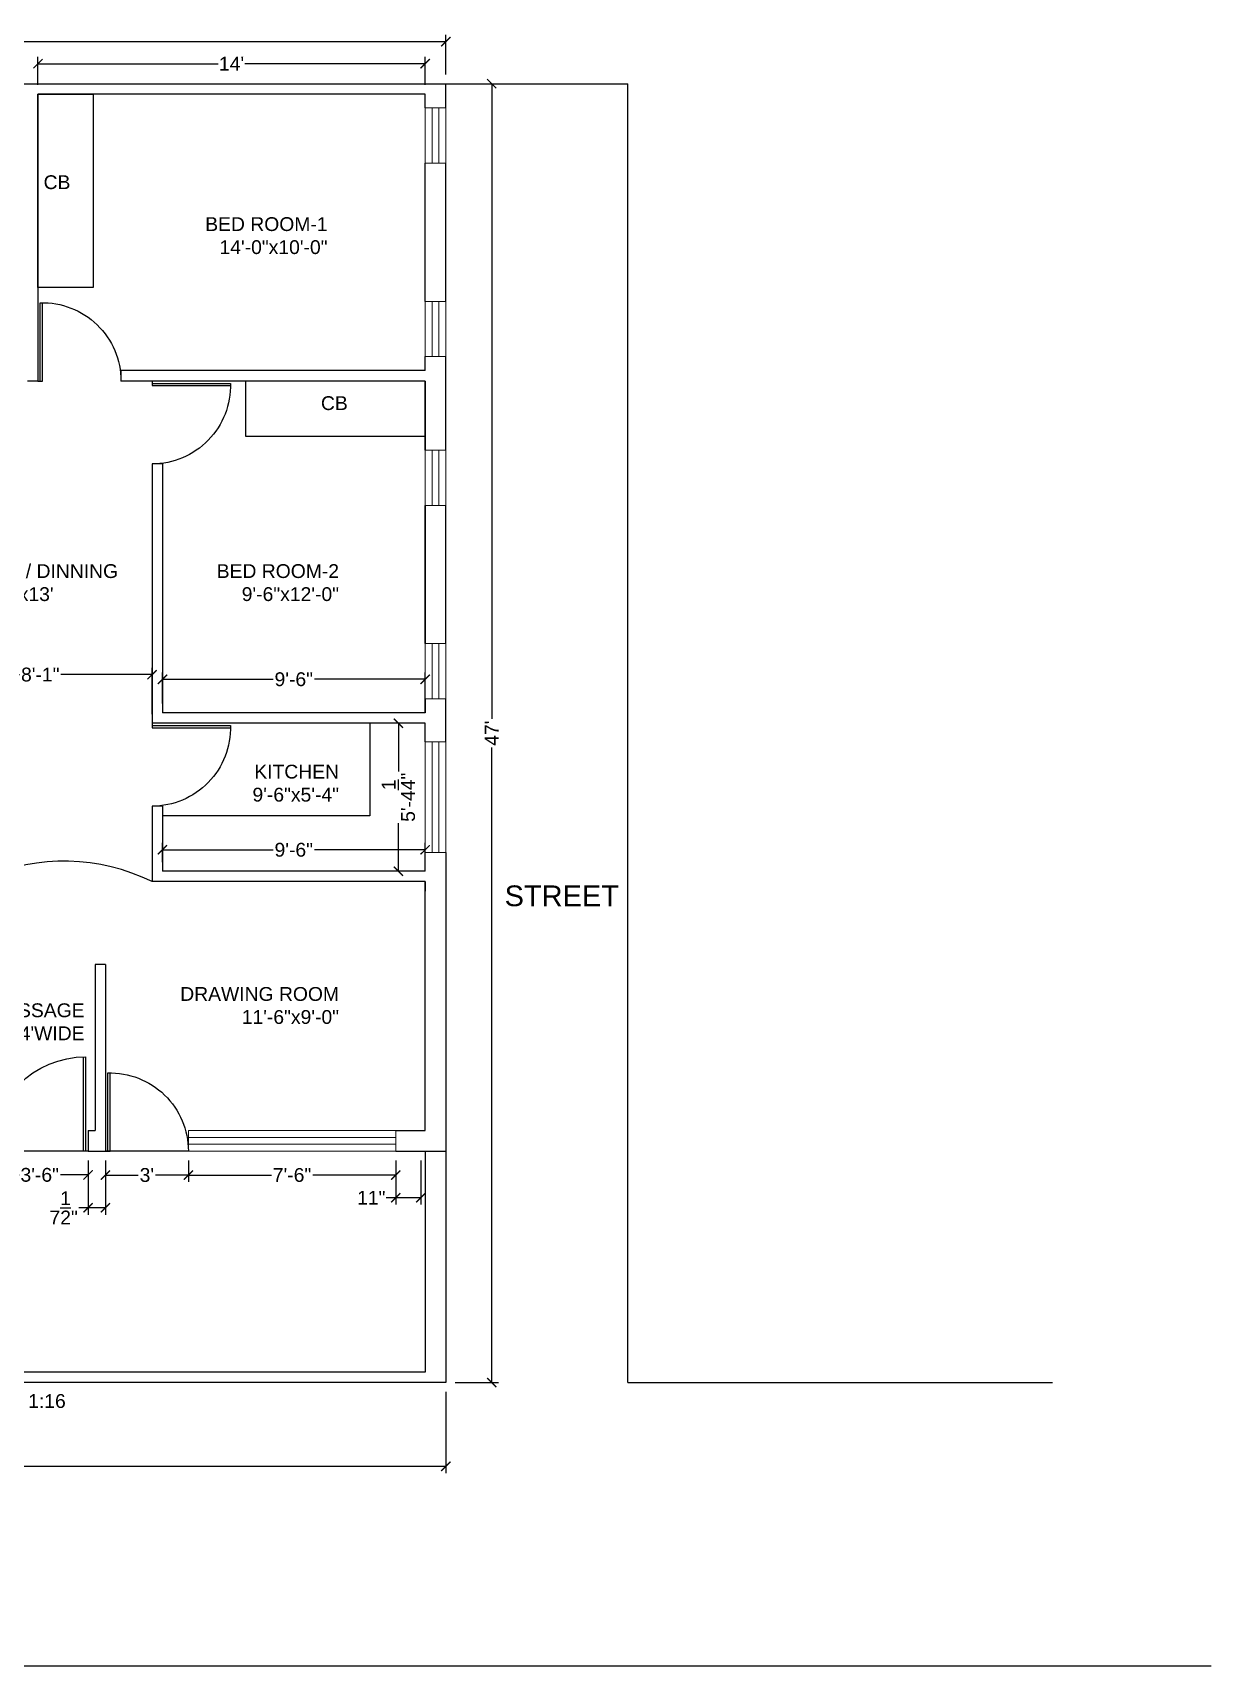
# Model space of a CAD drawing. Header units: inches. Extents: x 1050 to 2206, y 1717 to 2449.
# Drawn here: x 1695 to 2206, y 1717 to 2427 of the extents above; entities that cross this region are included whole.
import ezdxf

# ---------------------------------------------------------------- set-up
doc = ezdxf.new("R2010")
doc.units = ezdxf.units.IN
for name, color, linetype in [('dim', 7, 'Continuous'), ('door', 24, 'Continuous'), ('fur', 161, 'Continuous'), ('text', 7, 'Continuous'), ('wall', 170, 'Continuous')]:
    doc.layers.add(name, color=color, linetype=linetype)
doc.layers.add('wind', color=26, linetype='Continuous', lineweight=20)
doc.styles.get("Standard").update_dxf_attribs({"font": 'ARIAL.TTF', "height": 6})
doc.dimstyles.new('ISO-25', dxfattribs={"dimtxt": 6, "dimasz": 4, "dimexe": 3, "dimexo": 4, "dimgap": 1, "dimtad": 0, "dimlunit": 4, "dimtxsty": 'Standard', "dimblk": 'ARCHTICK', "dimcen": 2.5, "dimclrd": 3, "dimclre": 256, "dimadec": 0, "dimazin": 0, "dimtfac": 1, "dimtmove": 0, "dimatfit": 3, "dimfxl": 1, "dimlwd": -1, "dimlwe": -1, "dimarcsym": 0})

# ---------------------------------------------------------------- blocks, each defined once
blk = doc.blocks.new('d3')
at = {"layer": 'door'}
for p, q in [((-2, 0), (-2, 34)), ((-1, 0), (-1, 33.99)), ((0, 0), (-2, 0))]:
    blk.add_line(p, q, dxfattribs=at)
blk.add_arc((-2, 0), 34, 88.31459, 180, dxfattribs=at)
blk = doc.blocks.new('42')
at = {"layer": 'door'}
for p, q in [((1, 0), (1, 41)), ((2, 0), (2, 41)), ((0, 0), (42, 0))]:
    blk.add_line(p, q, dxfattribs=at)
blk.add_arc((1, 0), 41, 0, 90, dxfattribs=at)
blk = doc.blocks.new('_ArchTick')
at = {"color": 0, "linetype": 'ByBlock', "const_width": 0.15}
blk.add_lwpolyline([(-0.5, -0.5), (0.5, 0.5)], dxfattribs=at)
blk = doc.blocks.new('*D118')
at = {"layer": 'Defpoints', "color": 0}
for p in [(1864.93, 2145.96), (1750.93, 2131.47), (1864.93, 2131.47)]:
    blk.add_point(p, dxfattribs=at)
at = {"layer": 'door'}
for p, q in [((1750.93, 2135.47), (1750.93, 2148.96)), ((1864.93, 2135.47), (1864.93, 2148.96))]:
    blk.add_line(p, q, dxfattribs=at)
at = {"layer": 'door', "color": 3}
for p, q in [((1750.93, 2145.96), (1798.96, 2145.96)), ((1864.93, 2145.96), (1816.91, 2145.96))]:
    blk.add_line(p, q, dxfattribs=at)
at = {"layer": 'door', "color": 3, "xscale": 4, "yscale": 4, "zscale": 4, "rotation": 180}
blk.add_blockref('_ArchTick', (1750.93, 2145.96), dxfattribs=at)
at = {"layer": 'door', "color": 3, "xscale": 4, "yscale": 4, "zscale": 4}
blk.add_blockref('_ArchTick', (1864.93, 2145.96), dxfattribs=at)
at = {"layer": 'door', "color": 0, "insert": (1807.93, 2145.96), "char_height": 6, "attachment_point": 5}
blk.add_mtext('9\'-6"', dxfattribs=at)
blk = doc.blocks.new('*D119')
at = {"layer": 'Defpoints', "color": 0}
for p in [(1649.43, 2147.99), (1649.43, 2140.07), (1746.43, 2126.87)]:
    blk.add_point(p, dxfattribs=at)
at = {"layer": 'door'}
for p, q in [((1649.43, 2144.07), (1649.43, 2150.99)), ((1746.43, 2130.87), (1746.43, 2150.99))]:
    blk.add_line(p, q, dxfattribs=at)
at = {"layer": 'door', "color": 3}
for p, q in [((1649.43, 2147.99), (1688.95, 2147.99)), ((1746.43, 2147.99), (1706.91, 2147.99))]:
    blk.add_line(p, q, dxfattribs=at)
at = {"layer": 'door', "color": 3, "xscale": 4, "yscale": 4, "zscale": 4, "rotation": 180}
blk.add_blockref('_ArchTick', (1649.43, 2147.99), dxfattribs=at)
at = {"layer": 'door', "color": 3, "xscale": 4, "yscale": 4, "zscale": 4}
blk.add_blockref('_ArchTick', (1746.43, 2147.99), dxfattribs=at)
at = {"layer": 'door', "color": 0, "insert": (1697.93, 2147.99), "char_height": 6, "attachment_point": 5}
blk.add_mtext('8\'-1"', dxfattribs=at)
blk = doc.blocks.new('*D121')
at = {"layer": 'Defpoints', "color": 0}
for p in [(1864.93, 2126.87), (1853.36, 2062.62), (1864.93, 2062.62)]:
    blk.add_point(p, dxfattribs=at)
at = {"layer": 'door'}
for p, q in [((1860.93, 2126.87), (1850.36, 2126.87)), ((1860.93, 2062.62), (1850.36, 2062.62))]:
    blk.add_line(p, q, dxfattribs=at)
at = {"layer": 'door', "color": 3}
for p, q in [((1853.36, 2126.87), (1853.36, 2105.99)), ((1853.36, 2062.62), (1853.36, 2083.49))]:
    blk.add_line(p, q, dxfattribs=at)
at = {"layer": 'door', "color": 3, "xscale": 4, "yscale": 4, "zscale": 4}
for p, rotation in [((1853.36, 2126.87), 90), ((1853.36, 2062.62), 270)]:
    blk.add_blockref('_ArchTick', p, dxfattribs=dict(at, rotation=rotation))
at = {"layer": 'door', "color": 0, "insert": (1853.36, 2094.74), "char_height": 6, "attachment_point": 5, "rotation": 90}
blk.add_mtext('5\'-4{\\H1.000000x;\\S1/4;}"', dxfattribs=at)
blk = doc.blocks.new('*D122')
at = {"layer": 'Defpoints', "color": 0}
for p in [(1864.93, 2071.91), (1750.93, 2062.62), (1864.93, 2062.62)]:
    blk.add_point(p, dxfattribs=at)
at = {"layer": 'door'}
for p, q in [((1750.93, 2066.62), (1750.93, 2074.91)), ((1864.93, 2066.62), (1864.93, 2074.91))]:
    blk.add_line(p, q, dxfattribs=at)
at = {"layer": 'door', "color": 3}
for p, q in [((1750.93, 2071.91), (1798.96, 2071.91)), ((1864.93, 2071.91), (1816.91, 2071.91))]:
    blk.add_line(p, q, dxfattribs=at)
at = {"layer": 'door', "color": 3, "xscale": 4, "yscale": 4, "zscale": 4, "rotation": 180}
blk.add_blockref('_ArchTick', (1750.93, 2071.91), dxfattribs=at)
at = {"layer": 'door', "color": 3, "xscale": 4, "yscale": 4, "zscale": 4}
blk.add_blockref('_ArchTick', (1864.93, 2071.91), dxfattribs=at)
at = {"layer": 'door', "color": 0, "insert": (1807.93, 2071.91), "char_height": 6, "attachment_point": 5}
blk.add_mtext('9\'-6"', dxfattribs=at)
blk = doc.blocks.new('*D124')
at = {"layer": 'Defpoints', "color": 0}
for p in [(1333.93, 1840.57), (1873.93, 1840.57), (1873.93, 1804.21)]:
    blk.add_point(p, dxfattribs=at)
at = {"layer": 'door'}
for p, q in [((1333.93, 1836.57), (1333.93, 1801.21)), ((1873.93, 1836.57), (1873.93, 1801.21))]:
    blk.add_line(p, q, dxfattribs=at)
at = {"layer": 'door', "color": 3}
for p, q in [((1333.93, 1804.21), (1656.14, 1804.21)), ((1873.93, 1804.21), (1668.56, 1804.21))]:
    blk.add_line(p, q, dxfattribs=at)
at = {"layer": 'door', "color": 3, "xscale": 4, "yscale": 4, "zscale": 4, "rotation": 180}
blk.add_blockref('_ArchTick', (1333.93, 1804.21), dxfattribs=at)
at = {"layer": 'door', "color": 3, "xscale": 4, "yscale": 4, "zscale": 4}
blk.add_blockref('_ArchTick', (1873.93, 1804.21), dxfattribs=at)
at = {"layer": 'door', "color": 0, "insert": (1662.35, 1804.21), "char_height": 6, "attachment_point": 5}
blk.add_mtext("45'", dxfattribs=at)
blk = doc.blocks.new('*D125')
at = {"layer": 'Defpoints', "color": 0}
for p in [(1873.93, 2404.57), (1893.83, 2404.57), (1873.93, 1840.57)]:
    blk.add_point(p, dxfattribs=at)
at = {"layer": 'door'}
for p, q in [((1877.93, 2404.57), (1896.83, 2404.57)), ((1877.93, 1840.57), (1896.83, 1840.57))]:
    blk.add_line(p, q, dxfattribs=at)
at = {"layer": 'door', "color": 3}
for p, q in [((1893.83, 2404.57), (1893.83, 2128.78)), ((1893.83, 1840.57), (1893.83, 2116.36))]:
    blk.add_line(p, q, dxfattribs=at)
at = {"layer": 'door', "color": 3, "xscale": 4, "yscale": 4, "zscale": 4}
for p, rotation in [((1893.83, 2404.57), 90), ((1893.83, 1840.57), 270)]:
    blk.add_blockref('_ArchTick', p, dxfattribs=dict(at, rotation=rotation))
at = {"layer": 'door', "color": 0, "insert": (1893.83, 2122.57), "char_height": 6, "attachment_point": 5, "rotation": 90}
blk.add_mtext("47'", dxfattribs=at)
blk = doc.blocks.new('*D126')
at = {"layer": 'Defpoints', "color": 0}
for p in [(1873.93, 2422.79), (1333.93, 2404.57), (1873.93, 2404.57)]:
    blk.add_point(p, dxfattribs=at)
at = {"layer": 'door'}
for p, q in [((1333.93, 2408.57), (1333.93, 2425.79)), ((1873.93, 2408.57), (1873.93, 2425.79))]:
    blk.add_line(p, q, dxfattribs=at)
at = {"layer": 'door', "color": 3}
for p, q in [((1333.93, 2422.79), (1597.72, 2422.79)), ((1873.93, 2422.79), (1610.14, 2422.79))]:
    blk.add_line(p, q, dxfattribs=at)
at = {"layer": 'door', "color": 3, "xscale": 4, "yscale": 4, "zscale": 4, "rotation": 180}
blk.add_blockref('_ArchTick', (1333.93, 2422.79), dxfattribs=at)
at = {"layer": 'door', "color": 3, "xscale": 4, "yscale": 4, "zscale": 4}
blk.add_blockref('_ArchTick', (1873.93, 2422.79), dxfattribs=at)
at = {"layer": 'door', "color": 0, "insert": (1603.93, 2422.79), "char_height": 6, "attachment_point": 5}
blk.add_mtext("45'", dxfattribs=at)
blk = doc.blocks.new('*D127')
at = {"layer": 'Defpoints', "color": 0}
for p in [(1864.93, 2413.27), (1696.93, 2400.07), (1864.93, 2400.07)]:
    blk.add_point(p, dxfattribs=at)
at = {"layer": 'door'}
for p, q in [((1696.93, 2404.07), (1696.93, 2416.27)), ((1864.93, 2404.07), (1864.93, 2416.27))]:
    blk.add_line(p, q, dxfattribs=at)
at = {"layer": 'door', "color": 3}
for p, q in [((1696.93, 2413.27), (1775.12, 2413.27)), ((1864.93, 2413.27), (1786.74, 2413.27))]:
    blk.add_line(p, q, dxfattribs=at)
at = {"layer": 'door', "color": 3, "xscale": 4, "yscale": 4, "zscale": 4, "rotation": 180}
blk.add_blockref('_ArchTick', (1696.93, 2413.27), dxfattribs=at)
at = {"layer": 'door', "color": 3, "xscale": 4, "yscale": 4, "zscale": 4}
blk.add_blockref('_ArchTick', (1864.93, 2413.27), dxfattribs=at)
at = {"layer": 'door', "color": 0, "insert": (1780.93, 2413.27), "char_height": 6, "attachment_point": 5}
blk.add_mtext("14'", dxfattribs=at)
blk = doc.blocks.new('*D133')
at = {"layer": 'Defpoints', "color": 0}
for p in [(1762.18, 1941.07), (1852.18, 1941.07), (1852.18, 1930.7)]:
    blk.add_point(p, dxfattribs=at)
at = {"layer": 'door'}
for p, q in [((1762.18, 1937.07), (1762.18, 1927.7)), ((1852.18, 1937.07), (1852.18, 1927.7))]:
    blk.add_line(p, q, dxfattribs=at)
at = {"layer": 'door', "color": 3}
for p, q in [((1762.18, 1930.7), (1798.23, 1930.7)), ((1852.18, 1930.7), (1816.13, 1930.7))]:
    blk.add_line(p, q, dxfattribs=at)
at = {"layer": 'door', "color": 3, "xscale": 4, "yscale": 4, "zscale": 4, "rotation": 180}
blk.add_blockref('_ArchTick', (1762.18, 1930.7), dxfattribs=at)
at = {"layer": 'door', "color": 3, "xscale": 4, "yscale": 4, "zscale": 4}
blk.add_blockref('_ArchTick', (1852.18, 1930.7), dxfattribs=at)
at = {"layer": 'door', "color": 0, "insert": (1807.18, 1930.7), "char_height": 6, "attachment_point": 5}
blk.add_mtext('7\'-6"', dxfattribs=at)
blk = doc.blocks.new('*D134')
at = {"layer": 'Defpoints', "color": 0}
for p in [(1852.18, 1941.07), (1863.06, 1941.07), (1863.06, 1920.85)]:
    blk.add_point(p, dxfattribs=at)
at = {"layer": 'door'}
for p, q in [((1852.18, 1937.07), (1852.18, 1917.85)), ((1863.06, 1937.07), (1863.06, 1917.85))]:
    blk.add_line(p, q, dxfattribs=at)
at = {"layer": 'door', "color": 3}
for p, q in [((1852.18, 1920.85), (1848.05, 1920.85)), ((1863.06, 1920.85), (1852.18, 1920.85))]:
    blk.add_line(p, q, dxfattribs=at)
at = {"layer": 'door', "color": 3, "xscale": 4, "yscale": 4, "zscale": 4, "rotation": 180}
blk.add_blockref('_ArchTick', (1852.18, 1920.85), dxfattribs=at)
at = {"layer": 'door', "color": 3, "xscale": 4, "yscale": 4, "zscale": 4}
blk.add_blockref('_ArchTick', (1863.06, 1920.85), dxfattribs=at)
at = {"layer": 'door', "color": 0, "insert": (1841.55, 1920.85), "char_height": 6, "attachment_point": 5}
blk.add_mtext('11"', dxfattribs=at)
blk = doc.blocks.new('*D135')
at = {"layer": 'Defpoints', "color": 0}
for p in [(1726.18, 1941.07), (1762.18, 1941.07), (1762.18, 1930.7)]:
    blk.add_point(p, dxfattribs=at)
at = {"layer": 'door'}
for p, q in [((1726.18, 1937.07), (1726.18, 1927.7)), ((1762.18, 1937.07), (1762.18, 1927.7))]:
    blk.add_line(p, q, dxfattribs=at)
at = {"layer": 'door', "color": 3}
for p, q in [((1726.18, 1930.7), (1740.42, 1930.7)), ((1762.18, 1930.7), (1747.94, 1930.7))]:
    blk.add_line(p, q, dxfattribs=at)
at = {"layer": 'door', "color": 3, "xscale": 4, "yscale": 4, "zscale": 4, "rotation": 180}
blk.add_blockref('_ArchTick', (1726.18, 1930.7), dxfattribs=at)
at = {"layer": 'door', "color": 3, "xscale": 4, "yscale": 4, "zscale": 4}
blk.add_blockref('_ArchTick', (1762.18, 1930.7), dxfattribs=at)
at = {"layer": 'door', "color": 0, "insert": (1744.18, 1930.7), "char_height": 6, "attachment_point": 5}
blk.add_mtext("3'", dxfattribs=at)
blk = doc.blocks.new('*D136')
at = {"layer": 'Defpoints', "color": 0}
for p in [(1718.68, 1941.07), (1726.18, 1941.07), (1718.68, 1916.47)]:
    blk.add_point(p, dxfattribs=at)
at = {"layer": 'door'}
for p, q in [((1718.68, 1937.07), (1718.68, 1913.47)), ((1726.18, 1937.07), (1726.18, 1913.47))]:
    blk.add_line(p, q, dxfattribs=at)
at = {"layer": 'door', "color": 3}
for p, q in [((1718.68, 1916.47), (1714.68, 1916.47)), ((1726.18, 1916.47), (1718.68, 1916.47))]:
    blk.add_line(p, q, dxfattribs=at)
at = {"layer": 'door', "color": 3, "xscale": 4, "yscale": 4, "zscale": 4, "rotation": 180}
blk.add_blockref('_ArchTick', (1718.68, 1916.47), dxfattribs=at)
at = {"layer": 'door', "color": 3, "xscale": 4, "yscale": 4, "zscale": 4}
blk.add_blockref('_ArchTick', (1726.18, 1916.47), dxfattribs=at)
at = {"layer": 'door', "color": 0, "insert": (1708.07, 1916.47), "char_height": 6, "attachment_point": 5}
blk.add_mtext('7{\\H1.000000x;\\S1/2;}"', dxfattribs=at)
blk = doc.blocks.new('*D137')
at = {"layer": 'Defpoints', "color": 0}
for p in [(1676.68, 1941.07), (1718.68, 1941.07), (1676.68, 1930.77)]:
    blk.add_point(p, dxfattribs=at)
at = {"layer": 'door'}
for p, q in [((1676.68, 1937.07), (1676.68, 1927.77)), ((1718.68, 1937.07), (1718.68, 1927.77))]:
    blk.add_line(p, q, dxfattribs=at)
at = {"layer": 'door', "color": 3}
for p, q in [((1676.68, 1930.77), (1688.71, 1930.77)), ((1718.68, 1930.77), (1706.65, 1930.77))]:
    blk.add_line(p, q, dxfattribs=at)
at = {"layer": 'door', "color": 3, "xscale": 4, "yscale": 4, "zscale": 4, "rotation": 180}
blk.add_blockref('_ArchTick', (1676.68, 1930.77), dxfattribs=at)
at = {"layer": 'door', "color": 3, "xscale": 4, "yscale": 4, "zscale": 4}
blk.add_blockref('_ArchTick', (1718.68, 1930.77), dxfattribs=at)
at = {"layer": 'door', "color": 0, "insert": (1697.68, 1930.77), "char_height": 6, "attachment_point": 5}
blk.add_mtext('3\'-6"', dxfattribs=at)

msp = doc.modelspace()

# ---------------------------------------------------------------- linework, layer by layer
at = {"layer": 'dim'}
for p, q in [((1211.929, 2404.569), (1952.894, 2404.569)), ((1952.894, 1840.569), (1952.894, 2404.569)), ((1696.931, 2275.469), (1692.331, 2275.469)), ((1789.685, 2058.119), (1746.431, 2058.119)), ((1952.894, 1840.569), (2137.237, 1840.569)), ((2206.095, 1717.396), (1051.913, 1717.396))]:
    msp.add_line(p, q, dxfattribs=at)
at = {"layer": 'door'}
msp.add_line((1762.181, 1941.069), (1726.181, 1941.069), dxfattribs=at)
msp.add_arc((1708.364, 1980.738), 86.238, 63.805252, 113.714287, dxfattribs=at)
at = {"layer": 'fur'}
for p, q in [((1840.931, 2126.869), (1840.931, 2086.619)), ((1840.931, 2086.619), (1750.931, 2086.619))]:
    msp.add_line(p, q, dxfattribs=at)
for points in [[(1696.931, 2316.069), (1696.931, 2400.069), (1720.931, 2400.069), (1720.931, 2316.069)], [(1786.916, 2251.469), (1864.931, 2251.469), (1864.931, 2275.469), (1786.916, 2275.469)]]:
    msp.add_lwpolyline(points, close=True, dxfattribs=at)
at = {"layer": 'wall'}
for p, q in [((1696.931, 2400.069), (1696.931, 2275.469)), ((1873.931, 2394.069), (1873.931, 2404.569)), ((1864.931, 2280.069), (1732.931, 2280.069)), ((1732.931, 2280.069), (1732.931, 2275.469)), ((1864.931, 2275.469), (1732.931, 2275.469)), ((1864.931, 2275.469), (1864.931, 2245.469)), ((1750.931, 2239.469), (1746.431, 2239.469)), ((1746.431, 2239.469), (1746.431, 2126.869)), ((1750.931, 2239.469), (1750.931, 2131.469)), ((1864.931, 2221.469), (1864.931, 2161.469)), ((1864.931, 2137.469), (1864.931, 2131.469)), ((1864.931, 2131.469), (1750.931, 2131.469)), ((1864.931, 2126.869), (1746.431, 2126.869)), ((1750.931, 2090.869), (1746.431, 2090.869)), ((1746.431, 2090.869), (1746.431, 2058.119)), ((1750.931, 2090.869), (1750.931, 2062.619)), ((1864.931, 2058.119), (1746.431, 2058.119)), ((1864.931, 2062.619), (1750.931, 2062.619)), ((1864.931, 2058.119), (1864.931, 2053.916)), ((1721.681, 2022.119), (1721.681, 1950.069)), ((1726.181, 2022.119), (1721.681, 2022.119)), ((1726.181, 2022.119), (1726.181, 1941.069)), ((1718.681, 1950.069), (1721.681, 1950.069)), ((1718.681, 1950.069), (1718.681, 1941.069)), ((1852.181, 1950.069), (1864.931, 1950.069)), ((1718.681, 1941.069), (1726.181, 1941.069)), ((1852.181, 1941.069), (1873.931, 1941.069))]:
    msp.add_line(p, q, dxfattribs=at)
for points in [[(1864.931, 2394.069), (1864.931, 2400.069), (1696.931, 2400.069)], [(1864.931, 2310.069), (1864.931, 2370.069)], [(1873.931, 2310.069), (1873.931, 2370.069)], [(1864.931, 2280.069), (1864.931, 2286.069)], [(1873.931, 2245.469), (1873.931, 2286.069)], [(1864.931, 2245.469), (1864.931, 2275.469)], [(1864.931, 2161.469), (1864.931, 2221.469)], [(1873.931, 2161.469), (1873.931, 2221.469)], [(1864.931, 2131.469), (1864.931, 2137.469)], [(1873.931, 2118.744), (1873.931, 2137.469)], [(1864.931, 2118.744), (1864.931, 2126.869)], [(1873.931, 2070.744), (1873.931, 1840.569), (1645.931, 1840.569)], [(1864.931, 2062.619), (1864.931, 2070.744)], [(1864.931, 1950.069), (1864.931, 2058.119)], [(1864.931, 1941.069), (1864.931, 1845.069), (1654.931, 1845.069)]]:
    msp.add_lwpolyline(points, dxfattribs=at)
at = {"layer": 'wind'}
for points in [[(1864.931, 2394.069), (1864.931, 2370.069), (1873.931, 2370.069), (1873.931, 2394.069)], [(1867.931, 2394.069), (1867.931, 2370.069), (1870.931, 2370.069), (1870.931, 2394.069)], [(1864.931, 2310.069), (1864.931, 2286.069), (1873.931, 2286.069), (1873.931, 2310.069)], [(1867.931, 2310.069), (1867.931, 2286.069), (1870.931, 2286.069), (1870.931, 2310.069)], [(1864.931, 2245.469), (1864.931, 2221.469), (1873.931, 2221.469), (1873.931, 2245.469)], [(1867.931, 2245.469), (1867.931, 2221.469), (1870.931, 2221.469), (1870.931, 2245.469)], [(1864.931, 2161.469), (1864.931, 2137.469), (1873.931, 2137.469), (1873.931, 2161.469)], [(1867.931, 2161.469), (1867.931, 2137.469), (1870.931, 2137.469), (1870.931, 2161.469)], [(1864.931, 2118.744), (1864.931, 2070.744), (1873.931, 2070.744), (1873.931, 2118.744)], [(1867.931, 2118.744), (1867.931, 2070.744), (1870.931, 2070.744), (1870.931, 2118.744)], [(1852.181, 1950.069), (1762.181, 1950.069), (1762.181, 1941.069), (1852.181, 1941.069)], [(1852.181, 1947.069), (1762.181, 1947.069), (1762.181, 1944.069), (1852.181, 1944.069)]]:
    msp.add_lwpolyline(points, close=True, dxfattribs=at)

# ---------------------------------------------------------------- block references
at = {"layer": 'door', "xscale": -1}
for name, p in [('d3', (1696.931, 2275.469)), ('42', (1718.681, 1941.069)), ('d3', (1726.181, 1941.069))]:
    msp.add_blockref(name, p, dxfattribs=at)
at = {"layer": 'door', "xscale": -1, "rotation": 270}
for p in [(1746.431, 2275.469), (1746.431, 2126.869)]:
    msp.add_blockref('d3', p, dxfattribs=at)

# ---------------------------------------------------------------- texts
at = {"layer": 'text'}
for s, insert, char_height, width, attachment_point in [('\\A1;CB', (1711.003, 2364.806), 6, 87.54885, 3), ('BED ROOM-1\\P 14\'-0"x10\'-0"', (1822.586, 2346.611), 6, 87.54885, 3), ('\\A1;CB', (1831.368, 2268.874), 6, 87.54885, 3), ("LOBBY / DINNING\\P         8'x13'", (1661.366, 2195.95), 6, 87.54885, 1), ('BED ROOM-2 9\'-6"x12\'-0"', (1827.567, 2195.95), 6, 87.54885, 3), ('KITCHEN\\P9\'-6"x5\'-4"', (1827.567, 2108.878), 6, 87.54885, 3), ('\\A1;STREET', (1899.425, 2056.45), 9, 131.06795, 1), ('DRAWING ROOM\\P    11\'-6"x9\'-0"', (1827.567, 2012.337), 6, 87.54885, 3), ("PASSAGE \\P  4'WIDE", (1717.145, 2005.259), 6, 87.54885, 3), ('\\A1;{\\fArial|b0|i0|c0|p34;SLOPE 1:16}', (1662.386, 1835.589), 6, 131.06795, 1)]:
    msp.add_mtext(s, dxfattribs=dict(at, insert=insert, char_height=char_height, width=width, attachment_point=attachment_point))

# ---------------------------------------------------------------- dimensions: what is measured, and where the dimension line sits
at = {"layer": 'door'}
for base, p1, p2, picture, middle in [((1873.931, 2422.791), (1333.931, 2404.569), (1873.931, 2404.569), '*D126', (1603.931, 2422.791)), ((1864.931, 2413.274), (1696.931, 2400.069), (1864.931, 2400.069), '*D127', (1780.931, 2413.274)), ((1649.431, 2147.986), (1746.431, 2126.869), (1649.431, 2140.069), '*D119', (1697.931, 2147.986)), ((1864.931, 2145.965), (1750.931, 2131.469), (1864.931, 2131.469), '*D118', (1807.931, 2145.965)), ((1864.931, 2071.907), (1750.931, 2062.619), (1864.931, 2062.619), '*D122', (1807.931, 2071.907)), ((1676.681, 1930.769), (1718.681, 1941.069), (1676.681, 1941.069), '*D137', (1697.681, 1930.769)), ((1718.681, 1916.466), (1726.181, 1941.069), (1718.681, 1941.069), '*D136', (1708.07, 1916.466)), ((1762.181, 1930.697), (1726.181, 1941.069), (1762.181, 1941.069), '*D135', (1744.181, 1930.697)), ((1852.181, 1930.697), (1762.181, 1941.069), (1852.181, 1941.069), '*D133', (1807.181, 1930.697))]:
    dim = msp.add_linear_dim(base=base, p1=p1, p2=p2, dimstyle='ISO-25', dxfattribs=at)
    dim.commit()
    dim.dimension.update_dxf_attribs({"geometry": picture, "text_midpoint": middle})
for base, p1, p2, picture, middle in [((1893.831, 2404.569), (1873.931, 1840.569), (1873.931, 2404.569), '*D125', (1893.831, 2122.569)), ((1853.356, 2062.619), (1864.931, 2126.869), (1864.931, 2062.619), '*D121', (1853.356, 2094.744))]:
    dim = msp.add_linear_dim(base=base, p1=p1, p2=p2, angle=90, dimstyle='ISO-25', dxfattribs=at)
    dim.commit()
    dim.dimension.update_dxf_attribs({"geometry": picture, "text_midpoint": middle})
for base, p1, p2, picture, middle in [((1863.055900189, 1920.852910328), (1852.180900189, 1941.068836927), (1863.055900189, 1941.068836927), '*D134', (1841.553205982, 1920.852910328)), ((1873.931, 1804.211), (1333.931, 1840.569), (1873.931, 1840.569), '*D124', (1662.348, 1804.211))]:
    dim = msp.add_linear_dim(base=base, p1=p1, p2=p2, dimstyle='ISO-25', dxfattribs=at)
    dim.commit()
    dim.dimension.update_dxf_attribs({"geometry": picture, "text_midpoint": middle, "dimtype": 160})

doc.saveas('drawing.dxf')
